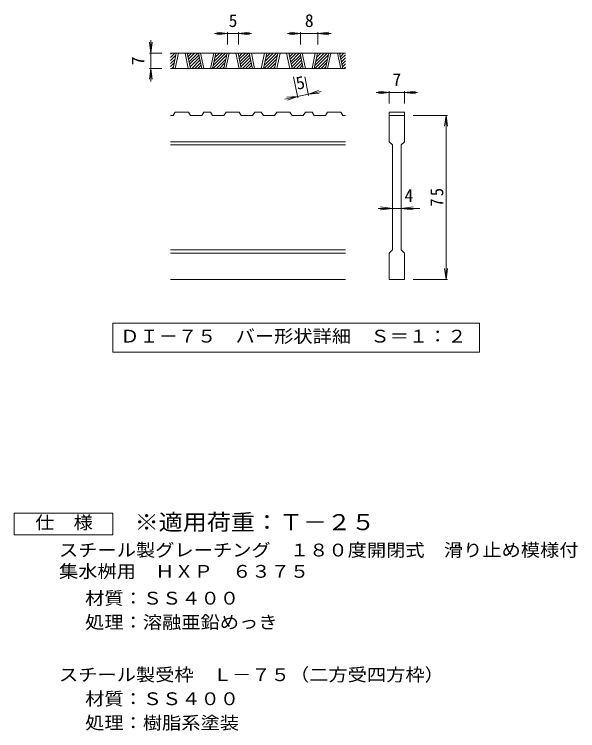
# Model space of a CAD drawing. Units: millimetres on the paper, enlarged 5 times, with parts at other scales. Extents: x -804 to 896, y -688 to 636.
# Drawn here: x 252 to 896, y -553 to 267 of the extents above; entities that cross this region are included whole.
import ezdxf
from ezdxf.enums import TextEntityAlignment as Align

# ---------------------------------------------------------------- set-up
doc = ezdxf.new("R2010")
doc.units = ezdxf.units.MM
doc.header["$LTSCALE"] = 5
for name, color, linetype, lineweight in [('D-0', 3, 'Continuous', 9), ('D-4', 7, 'Continuous', 9), ('F-4_F-4ﾚｲﾔ', 2, 'Continuous', 9)]:
    doc.layers.add(name, color=color, linetype=linetype, lineweight=lineweight)
doc.layers.add('F-5_F-5ﾚｲﾔ', color=2, linetype='Continuous')
doc.styles.add('ＭＳ ゴシック', font='')
doc.styles.get('ＭＳ ゴシック').set_extended_font_data('MS Gothic')

msp = doc.modelspace()

# ---------------------------------------------------------------- linework, layer by layer
at = {"layer": 'D-0'}
for p, q in [((630.723, 222.159), (430.723, 222.159)), ((430.723, 220.839), (432.043, 222.159)), ((430.723, 217.303), (435.579, 222.159)), ((433.591, 204.659), (437.336, 222.159)), ((436.091, 204.659), (439.836, 222.159)), ((447.336, 222.159), (451.081, 204.659)), ((449.836, 222.159), (453.581, 204.659)), ((450.079, 221.02), (451.219, 222.159)), ((450.703, 218.108), (454.754, 222.159)), ((451.326, 215.195), (458.29, 222.159)), ((451.949, 212.283), (461.825, 222.159)), ((466.364, 204.659), (462.619, 222.159)), ((468.864, 204.659), (465.119, 222.159)), ((480.109, 222.159), (476.364, 204.659)), ((482.619, 222.159), (478.874, 204.659)), ((479.617, 208.131), (493.645, 222.159)), ((480.579, 212.629), (490.11, 222.159)), ((481.542, 217.127), (486.574, 222.159)), ((482.504, 221.625), (483.038, 222.159)), ((491.657, 204.659), (495.402, 222.159)), ((494.157, 204.659), (497.902, 222.159)), ((505.402, 222.159), (509.147, 204.659)), ((507.902, 222.159), (511.647, 204.659)), ((508.145, 221.02), (509.285, 222.159)), ((508.769, 218.108), (512.82, 222.159)), ((509.392, 215.195), (516.356, 222.159)), ((510.015, 212.283), (519.891, 222.159)), ((524.43, 204.659), (520.685, 222.159)), ((526.93, 204.659), (523.185, 222.159)), ((538.175, 222.159), (534.43, 204.659)), ((540.685, 222.159), (536.94, 204.659)), ((537.683, 208.131), (551.711, 222.159)), ((538.645, 212.629), (548.176, 222.159)), ((539.608, 217.127), (544.64, 222.159)), ((540.57, 221.625), (541.104, 222.159)), ((549.723, 204.659), (553.468, 222.159)), ((552.223, 204.659), (555.968, 222.159)), ((563.468, 222.159), (567.213, 204.659)), ((565.968, 222.159), (569.713, 204.659)), ((566.211, 221.02), (567.351, 222.159)), ((566.835, 218.108), (570.886, 222.159)), ((567.458, 215.195), (574.422, 222.159)), ((568.081, 212.283), (577.957, 222.159)), ((582.496, 204.659), (578.751, 222.159)), ((584.996, 204.659), (581.251, 222.159)), ((596.241, 222.159), (592.496, 204.659)), ((598.751, 222.159), (595.006, 204.659)), ((595.749, 208.131), (609.777, 222.159)), ((596.711, 212.629), (606.242, 222.159)), ((597.674, 217.127), (602.706, 222.159)), ((598.636, 221.625), (599.17, 222.159)), ((607.789, 204.659), (611.534, 222.159)), ((610.289, 204.659), (614.034, 222.159)), ((621.534, 222.159), (625.279, 204.659)), ((624.034, 222.159), (627.779, 204.659)), ((624.277, 221.02), (625.417, 222.159)), ((624.901, 218.108), (628.952, 222.159)), ((430.723, 213.768), (436.851, 219.896)), ((430.723, 210.232), (435.889, 215.398)), ((452.572, 209.371), (463.102, 219.9)), ((453.196, 206.458), (463.725, 216.988)), ((454.932, 204.659), (464.348, 214.076)), ((479.68, 204.659), (494.917, 219.896)), ((483.216, 204.659), (493.955, 215.398)), ((510.638, 209.371), (521.168, 219.9)), ((511.262, 206.458), (521.791, 216.988)), ((512.998, 204.659), (522.414, 214.076)), ((537.746, 204.659), (552.983, 219.896)), ((541.282, 204.659), (552.021, 215.398)), ((568.704, 209.371), (579.234, 219.9)), ((569.328, 206.458), (579.857, 216.988)), ((571.064, 204.659), (580.48, 214.076)), ((595.812, 204.659), (611.049, 219.896)), ((599.348, 204.659), (610.087, 215.398)), ((625.524, 215.195), (630.723, 220.394)), ((626.147, 212.283), (630.723, 216.859)), ((626.77, 209.371), (630.723, 213.323)), ((430.723, 206.697), (434.926, 210.9)), ((432.221, 204.659), (433.964, 206.401)), ((458.467, 204.659), (464.972, 211.163)), ((462.003, 204.659), (465.595, 208.251)), ((465.538, 204.659), (466.218, 205.339)), ((486.751, 204.659), (492.992, 210.9)), ((490.287, 204.659), (492.03, 206.401)), ((516.533, 204.659), (523.038, 211.163)), ((520.069, 204.659), (523.661, 208.251)), ((523.604, 204.659), (524.284, 205.339)), ((544.817, 204.659), (551.058, 210.9)), ((548.353, 204.659), (550.096, 206.401)), ((574.599, 204.659), (581.104, 211.163)), ((578.135, 204.659), (581.727, 208.251)), ((581.67, 204.659), (582.35, 205.339)), ((602.884, 204.659), (609.124, 210.9)), ((606.419, 204.659), (608.162, 206.401)), ((627.394, 206.458), (630.723, 209.788)), ((629.13, 204.659), (630.723, 206.252)), ((630.723, 204.659), (430.723, 204.659)), ((433.634, 150.909), (430.723, 150.909)), ((433.634, 150.909), (436.134, 154.659)), ((451.124, 154.659), (436.134, 154.659)), ((451.124, 154.659), (453.624, 150.909)), ((466.407, 150.909), (453.624, 150.909)), ((466.407, 150.909), (468.907, 154.659)), ((476.407, 154.659), (468.907, 154.659)), ((476.407, 154.659), (478.917, 150.909)), ((491.7, 150.909), (478.917, 150.909)), ((491.7, 150.909), (494.2, 154.659)), ((509.19, 154.659), (494.2, 154.659)), ((509.19, 154.659), (511.69, 150.909)), ((524.473, 150.909), (511.69, 150.909)), ((524.473, 150.909), (526.973, 154.659)), ((534.473, 154.659), (526.973, 154.659)), ((534.473, 154.659), (536.983, 150.909)), ((549.766, 150.909), (536.983, 150.909)), ((549.766, 150.909), (552.266, 154.659)), ((567.256, 154.659), (552.266, 154.659)), ((567.256, 154.659), (569.756, 150.909)), ((582.539, 150.909), (569.756, 150.909)), ((582.539, 150.909), (585.039, 154.659)), ((592.539, 154.659), (585.039, 154.659)), ((592.539, 154.659), (595.049, 150.909)), ((607.832, 150.909), (595.049, 150.909)), ((607.832, 150.909), (610.332, 154.659)), ((625.322, 154.659), (610.332, 154.659)), ((625.322, 154.659), (627.822, 150.909)), ((630.723, 150.909), (627.822, 150.909)), ((680.723, 154.659), (680.723, 150.909)), ((680.723, 150.909), (698.223, 150.909)), ((680.723, 120.909), (680.723, 150.909)), ((698.223, 150.909), (698.223, 120.909)), ((630.723, 120.909), (430.723, 120.909)), ((630.723, 117.159), (430.723, 117.159)), ((680.723, 120.909), (684.473, 117.159)), ((684.473, -2.841), (684.473, 117.159)), ((694.473, 117.159), (698.223, 120.909)), ((694.473, 117.159), (694.473, -2.841)), ((630.723, -2.841), (430.723, -2.841)), ((630.723, -6.591), (430.723, -6.591)), ((680.723, -6.591), (684.473, -2.841)), ((680.723, -36.591), (680.723, -6.591)), ((694.473, -2.841), (698.223, -6.591)), ((698.223, -6.591), (698.223, -36.591)), ((630.723, -36.591), (430.723, -36.591)), ((698.223, -36.591), (680.723, -36.591))]:
    msp.add_line(p, q, dxfattribs=at)
msp.add_lwpolyline([(680.723, 154.659), (698.223, 154.659), (698.223, 150.909)], dxfattribs=at)
at = {"layer": 'D-0', "color": 7}
msp.add_lwpolyline([(364.896, -86.591), (364.896, -119.817), (784.05, -119.817), (784.05, -86.591)], close=True, dxfattribs=at)
at = {"layer": 'D-4'}
for p, q in [((495.973, 244.659), (483.579, 246.291)), ((495.973, 246.159), (495.973, 232.159)), ((508.473, 244.659), (520.866, 246.291)), ((508.473, 246.159), (508.473, 232.159)), ((579.322, 244.659), (566.929, 246.291)), ((579.322, 246.159), (579.322, 232.159)), ((599.322, 244.659), (611.715, 246.291)), ((599.322, 246.159), (599.322, 232.159)), ((495.973, 244.659), (480.973, 244.659)), ((495.973, 244.659), (483.579, 243.027)), ((508.473, 244.659), (495.973, 244.659)), ((508.473, 244.659), (520.866, 243.027)), ((508.473, 244.659), (523.473, 244.659)), ((579.322, 244.659), (564.322, 244.659)), ((579.322, 244.659), (566.929, 243.027)), ((599.322, 244.659), (579.322, 244.659)), ((599.322, 244.659), (611.715, 243.027)), ((599.322, 244.659), (614.322, 244.659)), ((408.223, 222.159), (406.592, 234.552)), ((408.223, 222.159), (408.223, 237.159)), ((408.223, 222.159), (409.855, 234.552)), ((406.723, 222.159), (420.723, 222.159)), ((408.223, 222.159), (408.223, 204.659)), ((408.223, 204.659), (406.592, 192.266)), ((406.723, 204.659), (420.723, 204.659)), ((408.223, 204.659), (409.855, 192.266)), ((408.223, 204.659), (408.223, 189.659)), ((576.37, 171.241), (571.311, 194.88)), ((588.593, 173.856), (584.094, 194.88)), ((576.056, 172.707), (561.388, 169.568)), ((576.056, 172.707), (563.596, 171.709)), ((576.056, 172.707), (564.279, 168.519)), ((588.279, 175.323), (576.056, 172.707)), ((588.279, 175.323), (600.057, 179.512)), ((588.279, 175.323), (602.947, 178.462)), ((588.279, 175.323), (600.739, 176.321)), ((680.723, 177.159), (665.723, 177.159)), ((680.723, 177.159), (668.33, 178.79)), ((680.723, 177.159), (668.33, 175.527)), ((680.723, 178.659), (680.723, 164.659)), ((698.223, 177.159), (680.723, 177.159)), ((698.223, 177.159), (710.616, 178.79)), ((698.223, 178.659), (698.223, 164.659)), ((698.223, 177.159), (710.616, 175.527)), ((698.223, 177.159), (713.223, 177.159)), ((747.223, 150.909), (708.223, 150.909)), ((745.723, 150.909), (744.091, 138.516)), ((745.723, 150.909), (747.355, 138.516)), ((745.723, -36.591), (745.723, 150.909)), ((684.473, 44.659), (668.223, 44.659)), ((684.473, 44.659), (670.83, 46.291)), ((684.473, 44.659), (670.83, 43.027)), ((694.473, 44.659), (684.473, 44.659)), ((694.473, 44.659), (708.116, 46.291)), ((694.473, 44.659), (708.116, 43.027)), ((694.473, 44.659), (715.723, 44.659)), ((745.723, -36.591), (744.091, -24.198)), ((745.723, -36.591), (747.355, -24.198)), ((747.223, -36.591), (708.223, -36.591))]:
    msp.add_line(p, q, dxfattribs=at)
at = {"layer": 'F-4_F-4ﾚｲﾔ'}
msp.add_lwpolyline([(252.216, -328.794), (252.216, -303.793), (364.716, -303.793), (364.716, -328.794)], close=True, dxfattribs=at)

# ---------------------------------------------------------------- texts
at = {"layer": 'D-0', "color": 2, "style": 'ＭＳ ゴシック', "width": 1.1}
msp.add_text('ＤＩ－７５\u3000バー形状詳細\u3000Ｓ＝１：２', height=14.66, dxfattribs=at).set_placement((373.223, -113.204), align=Align.BOTTOM_LEFT)
at = {"layer": 'D-4', "color": 2, "style": 'ＭＳ ゴシック'}
for s, p in [('5', (497.223, 247.659)), ('8', (584.322, 247.659)), ('7', (684.473, 180.159)), ('4', (698.223, 47.659))]:
    msp.add_text(s, height=14.66, dxfattribs=at).set_placement(p, align=Align.BOTTOM_LEFT)
for s, rotation, p in [('7', 90, (405.223, 208.409)), ('5', 12.079, (576.651, 175.902))]:
    msp.add_text(s, height=14.66, rotation=rotation, dxfattribs=at).set_placement(p, align=Align.BOTTOM_LEFT)
at = {"layer": 'D-4', "color": 2, "insert": (742.723, 46.534), "char_height": 14.66, "attachment_point": 7, "rotation": 90, "style": 'ＭＳ ゴシック'}
msp.add_mtext('\\T1.27;\\W0.95;75', dxfattribs=at)
at = {"layer": 'F-4_F-4ﾚｲﾔ', "style": 'ＭＳ ゴシック', "width": 1.1}
for s, p in [('仕\u3000様', (275.966, -326.294)), ('スチール製グレーチング\u3000１８０度開閉式\u3000滑り止め模様付', (303.261, -357.754)), ('集水桝用\u3000ＨＸＰ\u3000６３７５', (303.261, -382.127)), ('材質：ＳＳ４００', (333.117, -412.779)), ('処理：溶融亜鉛めっき', (333.117, -440.279)), ('スチール製受枠\u3000Ｌ－７５（二方受四方枠）', (303.261, -500.28)), ('材質：ＳＳ４００', (333.117, -527.78)), ('処理：樹脂系塗装', (333.117, -555.28))]:
    msp.add_text(s, height=14.66, dxfattribs=at).set_placement(p, align=Align.BOTTOM_LEFT)
at = {"layer": 'F-5_F-5ﾚｲﾔ', "color": 3, "style": 'ＭＳ ゴシック', "width": 1.1}
msp.add_text('※適用荷重：Ｔ－２５', height=18.33, dxfattribs=at).set_placement((389.716, -328.794), align=Align.BOTTOM_LEFT)

doc.saveas('drawing.dxf')
